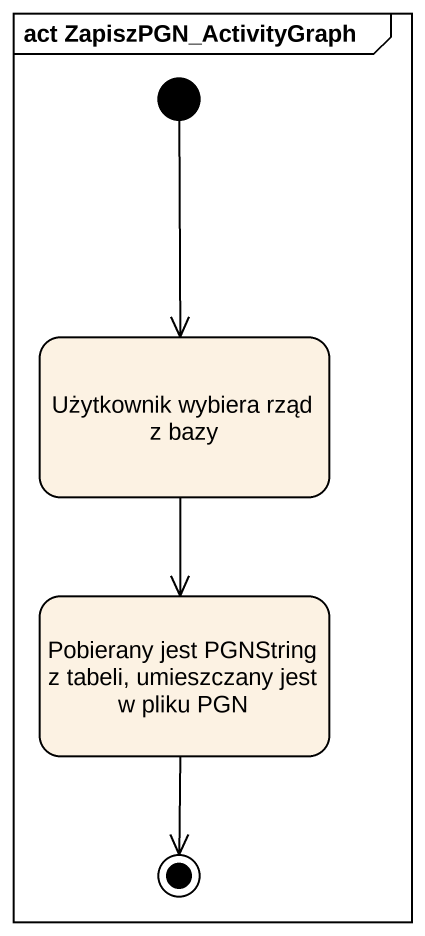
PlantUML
@startuml
mainframe act ZapiszPGN_ActivityGraph
hide empty description
state "Użytkownik wybiera rząd z bazy" as Użytkownik_wybiera_rząd_z
state "Pobierany jest PGNString z tabeli, umieszczany jest w pliku PGN" as Pobierany_jest_PGNString_z
[*] --> Użytkownik_wybiera_rząd_z
Użytkownik_wybiera_rząd_z --> Pobierany_jest_PGNString_z
Pobierany_jest_PGNString_z --> [*]
@enduml
